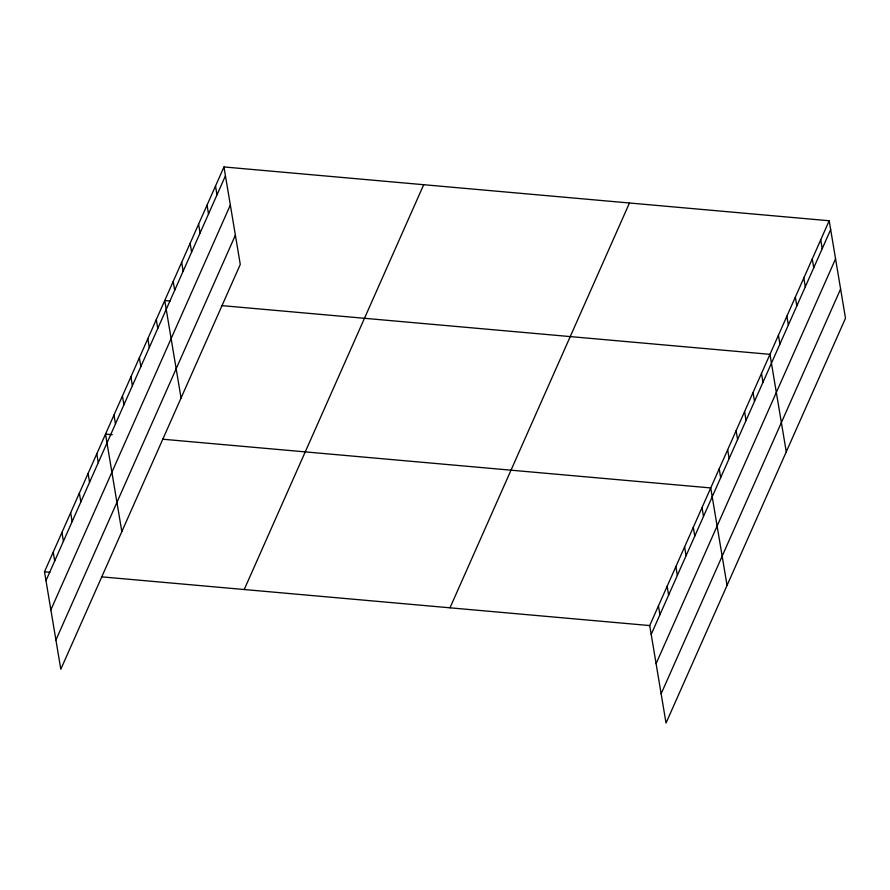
<?xml version="1.0" encoding="UTF-8"?>
<svg xmlns="http://www.w3.org/2000/svg" width="890" height="890" viewBox="0 0 890 890"><rect width="100%" height="100%" fill="white"/><g stroke="black" fill="none" stroke-linecap="round" stroke-linejoin="round"><path stroke-width="1.33" d="M223.969 166.953L240.278 264.43L60.809 669.247L44.5 571.769L223.969 166.953L829.191 220.753L845.5 318.231L666.031 723.047L649.722 625.57L829.191 220.753M45.98 580.603L225.448 175.786M50.875 609.85L230.343 205.034M55.914 639.999L235.383 235.171M244.227 589.525L423.696 184.708M449.995 607.814L629.464 202.998M651.191 634.403L830.67 229.587M656.086 663.662L835.565 258.834M661.136 693.799L840.605 288.972M170.179 301.02L164.75 300.542L181.059 398.019M221.81 305.615L769.961 354.342L786.27 451.82M112.318 434.732L105.521 434.131L121.83 531.608M162.581 439.204L710.732 487.931L727.052 585.409M44.5 571.769L49.94 572.259M101.56 576.842L649.722 625.57M820.725 239.844L822.204 248.666M812.27 258.923L813.749 267.757M803.803 278.003L805.283 286.836M795.348 297.093L796.828 305.926M786.882 316.173L788.362 325.006M778.427 335.263L779.896 344.096M761.506 373.433L762.975 382.255M753.04 392.512L754.52 401.346M744.585 411.603L746.054 420.425M736.119 430.682L737.599 439.515M727.664 449.762L729.133 458.595M719.198 468.852L720.678 477.685M702.021 507.6L703.5 516.434M693.299 527.258L694.779 536.091M684.588 546.927L686.068 555.749M675.866 566.585L677.346 575.418M667.155 586.254L668.624 595.076M658.433 605.912L659.913 614.745M215.513 186.032L216.993 194.865M207.047 205.123L208.527 213.956M198.592 224.202L200.072 233.035M190.126 243.293L191.606 252.115M181.671 262.372L183.14 271.205M173.205 281.463L174.685 290.285M156.284 319.621L157.764 328.454M147.829 338.712L149.297 347.545M139.363 357.791L140.843 366.624M130.908 376.882L132.376 385.715M122.442 395.961L123.921 404.794M113.976 415.051L115.455 423.874M96.799 453.8L98.278 462.622M88.088 473.458L89.567 482.291M79.366 493.116L80.845 501.949M70.655 512.785L72.135 521.618M61.933 532.442L63.413 541.276M53.222 552.111L54.691 560.945"/></g></svg>
